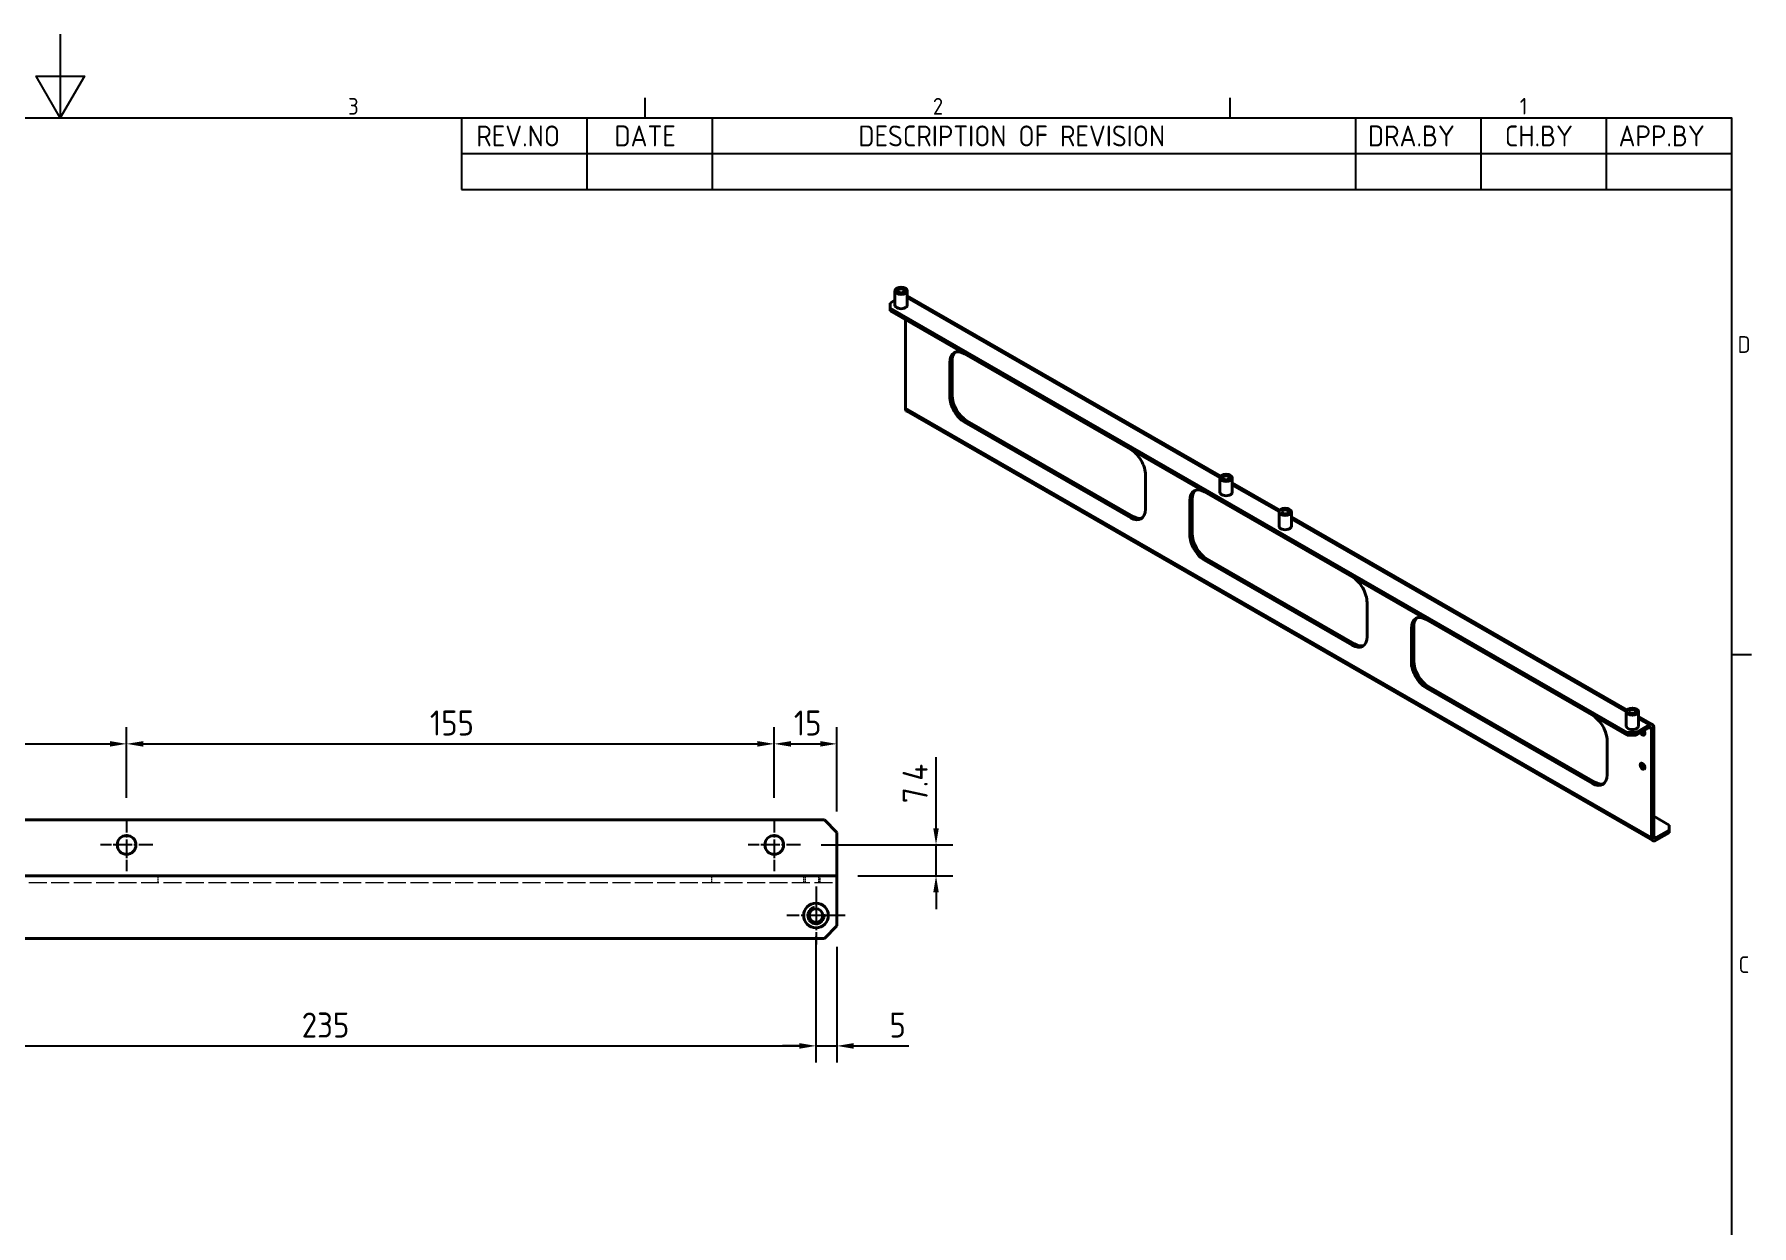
# Model space of a CAD drawing. Header units: millimetres. Extents: x 0 to 840, y 0 to 594.
# Drawn here: x 413.8 to 824.8, y 308.7 to 594 of the extents above; entities that cross this region are included whole.
import ezdxf

# ---------------------------------------------------------------- set-up
doc = ezdxf.new("R2010")
doc.units = ezdxf.units.MM
doc.header["$LTSCALE"] = 2
doc.linetypes.add('CHAIN', pattern=[0.3543, 0.2362, -0.0295, 0.0591, -0.0295])
doc.linetypes.add('DASHED', pattern=[0.2067, 0.1654, -0.0413])
doc.layers.get('0').update_dxf_attribs({"color": 3, "lineweight": 25})
for name, color, linetype, lineweight in [('가려진 것(ISO)', 2, 'DASHED', 18), ('가시적인 것(ISO)', 3, 'Continuous', 40), ('가시적인 좁은 것(ISO)', 3, 'Continuous', 35), ('경계(ISO)', 7, 'Continuous', 25), ('기호(ISO)', 5, 'Continuous', 25), ('중심 표식(ISO)', 1, 'Continuous', 25), ('치수(ISO)', 2, 'Continuous', 25)]:
    doc.layers.add(name, color=color, linetype=linetype, lineweight=lineweight)
doc.styles.add('ISO Proportiona M2B', font='isocp.shx')
doc.styles.add('문자 텍스트_PSTEK_POSCO', font='isocp.shx')
doc.styles.add('치수 텍스트_PSTEK_POSCO', font='isocp.shx')
doc.dimstyles.new('치수_PSTEK_POSCO', dxfattribs={"dimscale": 2, "dimtxt": 3, "dimasz": 2, "dimexe": 2, "dimexo": 2.5, "dimgap": 1, "dimtad": 1, "dimrnd": 1e-08, "dimdsep": 46, "dimtxsty": '치수 텍스트_PSTEK_POSCO', "dimcen": 0.09, "dimdle": 10, "dimclrd": 7, "dimclre": 7, "dimclrt": 2, "dimadec": 1, "dimazin": 2, "dimtfac": 1, "dimtmove": 0, "dimatfit": 3, "dimfxl": 0, "dimtolj": 1, "dimlwd": -1, "dimlwe": -1, "dimarcsym": 0})

# ---------------------------------------------------------------- blocks, each defined once
blk = doc.blocks.new('경계 Default Border')
at = {"layer": '경계(ISO)'}
for p, q in [((280, 287), (280, 289.4)), ((350, 287), (350, 289.4)), ((410, 222.75), (412.4, 222.75))]:
    blk.add_line(p, q, dxfattribs=at)
at = {"layer": '경계(ISO)', "flags": 128}
for points in [[(210, 297), (210, 287), (207.11, 292), (212.89, 292), (210, 287)], [(10, 10), (10, 287), (410, 287), (410, 10), (10, 10)]]:
    blk.add_lwpolyline(points, dxfattribs=at)
at = {"layer": '경계(ISO)', "color": 2, "char_height": 2, "attachment_point": 7, "style": '문자 텍스트_PSTEK_POSCO'}
for s, insert in [('3', (244.45, 287.38)), ('2', (314.42, 287.38)), ('1', (384.66, 287.4)), ('D', (410.72, 258.86)), ('C', (410.83, 184.61))]:
    blk.add_mtext(s, dxfattribs=dict(at, insert=insert))
blk = doc.blocks.new('*D38')
at = {"layer": 'Defpoints', "color": 0, "transparency": 16777216}
for p in [(600.87, 383), (365.87, 376.05), (600.87, 351.76)]:
    blk.add_point(p, dxfattribs=at)
at = {"layer": '치수(ISO)', "color": 7, "transparency": 16777216}
for p, q in [((600.87, 378), (600.87, 347.76)), ((365.87, 371.05), (365.87, 347.76)), ((369.87, 351.76), (596.87, 351.76))]:
    blk.add_line(p, q, dxfattribs=at)
for points in [[(369.87, 352.43), (369.87, 351.09), (365.87, 351.76)], [(596.87, 352.43), (596.87, 351.09), (600.87, 351.76)]]:
    blk.add_solid(points, dxfattribs=at)
at = {"layer": '치수(ISO)', "color": 2, "transparency": 16777216, "insert": (477.79, 356.76), "char_height": 6, "attachment_point": 4, "style": '치수 텍스트_PSTEK_POSCO'}
blk.add_mtext('\\A1;235', dxfattribs=at)
blk = doc.blocks.new('*D39')
at = {"layer": 'Defpoints', "color": 0, "transparency": 16777216}
for p in [(600.87, 383), (605.87, 380.5), (605.87, 351.76)]:
    blk.add_point(p, dxfattribs=at)
at = {"layer": '치수(ISO)', "color": 7, "transparency": 16777216}
for p, q in [((600.87, 378), (600.87, 347.76)), ((605.87, 375.5), (605.87, 347.76)), ((596.87, 351.76), (592.87, 351.76)), ((600.87, 351.76), (605.87, 351.76)), ((609.87, 351.76), (623.08, 351.76))]:
    blk.add_line(p, q, dxfattribs=at)
for points in [[(596.87, 352.43), (596.87, 351.09), (600.87, 351.76)], [(609.87, 352.43), (609.87, 351.09), (605.87, 351.76)]]:
    blk.add_solid(points, dxfattribs=at)
at = {"layer": '치수(ISO)', "color": 2, "transparency": 16777216, "insert": (618.44, 356.76), "char_height": 6, "attachment_point": 4, "style": '치수 텍스트_PSTEK_POSCO'}
blk.add_mtext('\\A1;5', dxfattribs=at)
blk = doc.blocks.new('*D42')
at = {"layer": 'Defpoints', "color": 0, "transparency": 16777216}
for p in [(435.87, 424.09), (270.87, 406.15), (435.87, 406.15)]:
    blk.add_point(p, dxfattribs=at)
at = {"layer": '치수(ISO)', "color": 7, "transparency": 16777216}
for p, q in [((270.87, 411.15), (270.87, 428.09)), ((435.87, 411.15), (435.87, 428.09)), ((274.87, 424.09), (431.87, 424.09))]:
    blk.add_line(p, q, dxfattribs=at)
for points in [[(274.87, 424.75), (274.87, 423.42), (270.87, 424.09)], [(431.87, 424.75), (431.87, 423.42), (435.87, 424.09)]]:
    blk.add_solid(points, dxfattribs=at)
at = {"layer": '치수(ISO)', "color": 2, "transparency": 16777216, "insert": (348.47, 429.09), "char_height": 6, "attachment_point": 4, "style": '치수 텍스트_PSTEK_POSCO'}
blk.add_mtext('\\A1;165', dxfattribs=at)
blk = doc.blocks.new('*D43')
at = {"layer": 'Defpoints', "color": 0, "transparency": 16777216}
for p in [(590.87, 424.09), (435.87, 406.15), (590.87, 406.15)]:
    blk.add_point(p, dxfattribs=at)
at = {"layer": '치수(ISO)', "color": 7, "transparency": 16777216}
for p, q in [((435.87, 411.15), (435.87, 428.09)), ((590.87, 411.15), (590.87, 428.09)), ((439.87, 424.09), (586.87, 424.09))]:
    blk.add_line(p, q, dxfattribs=at)
for points in [[(439.87, 424.75), (439.87, 423.42), (435.87, 424.09)], [(586.87, 424.75), (586.87, 423.42), (590.87, 424.09)]]:
    blk.add_solid(points, dxfattribs=at)
at = {"layer": '치수(ISO)', "color": 2, "transparency": 16777216, "insert": (508.47, 429.09), "char_height": 6, "attachment_point": 4, "style": '치수 텍스트_PSTEK_POSCO'}
blk.add_mtext('\\A1;155', dxfattribs=at)
blk = doc.blocks.new('*D44')
at = {"layer": 'Defpoints', "color": 0, "transparency": 16777216}
for p in [(605.87, 424.09), (590.87, 406.15), (605.87, 402.9)]:
    blk.add_point(p, dxfattribs=at)
at = {"layer": '치수(ISO)', "color": 7, "transparency": 16777216}
for p, q in [((590.87, 411.15), (590.87, 428.09)), ((605.87, 407.9), (605.87, 428.09)), ((594.87, 424.09), (601.87, 424.09))]:
    blk.add_line(p, q, dxfattribs=at)
for points in [[(594.87, 424.75), (594.87, 423.42), (590.87, 424.09)], [(601.87, 424.75), (601.87, 423.42), (605.87, 424.09)]]:
    blk.add_solid(points, dxfattribs=at)
at = {"layer": '치수(ISO)', "color": 2, "transparency": 16777216, "insert": (595.57, 429.09), "char_height": 6, "attachment_point": 4, "style": '치수 텍스트_PSTEK_POSCO'}
blk.add_mtext('\\A1;15', dxfattribs=at)
blk = doc.blocks.new('*D46')
at = {"layer": 'Defpoints', "color": 0, "transparency": 16777216}
for p in [(597.12, 399.9), (629.6, 399.9), (605.87, 392.5)]:
    blk.add_point(p, dxfattribs=at)
at = {"layer": '치수(ISO)', "color": 7, "transparency": 16777216}
for p, q in [((629.6, 403.9), (629.6, 420.9)), ((602.12, 399.9), (633.6, 399.9)), ((629.6, 392.5), (629.6, 399.9)), ((610.87, 392.5), (633.6, 392.5)), ((629.6, 388.5), (629.6, 384.5))]:
    blk.add_line(p, q, dxfattribs=at)
for points in [[(628.93, 403.9), (630.26, 403.9), (629.6, 399.9)], [(628.93, 388.5), (630.26, 388.5), (629.6, 392.5)]]:
    blk.add_solid(points, dxfattribs=at)
at = {"layer": '치수(ISO)', "color": 2, "transparency": 16777216, "insert": (624.6, 409.9), "char_height": 6, "attachment_point": 4, "rotation": 90, "style": '치수 텍스트_PSTEK_POSCO'}
blk.add_mtext('\\A1;7.4', dxfattribs=at)

msp = doc.modelspace()

# ---------------------------------------------------------------- linework, layer by layer
at = {"layer": '가려진 것(ISO)', "ltscale": 12.995502}
msp.add_line((100.872, 390.895), (605.872, 390.895), dxfattribs=at)
at = {"layer": '가려진 것(ISO)', "ltscale": 1.523657}
for p, q in [((443.372, 392.495), (443.372, 390.895)), ((575.872, 392.495), (575.872, 390.895)), ((597.872, 392.495), (597.872, 390.895)), ((598.251, 392.495), (598.251, 390.895)), ((601.493, 392.495), (601.493, 390.895)), ((601.872, 390.895), (601.872, 392.495))]:
    msp.add_line(p, q, dxfattribs=at)
at = {"layer": '가시적인 것(ISO)'}
for p, q in [((619.768, 530.333), (618.591, 529.655)), ((619.768, 532.58), (619.768, 529.146)), ((622.718, 532.58), (622.718, 529.146)), ((622.718, 531.4), (697.735, 488.201)), ((618.591, 529.655), (618.591, 528.433)), ((618.591, 528.433), (618.591, 527.779)), ((618.591, 528.433), (795.014, 426.838)), ((618.591, 527.779), (795.014, 426.184)), ((622.268, 504.466), (622.268, 525.662)), ((632.875, 515.445), (632.875, 507.27)), ((633.44, 507.595), (633.44, 515.771)), ((676.185, 494.592), (636.41, 517.497)), ((622.601, 503.731), (801.146, 400.914)), ((676.751, 478.567), (636.976, 501.472)), ((636.41, 501.146), (676.185, 478.241)), ((679.721, 480.293), (679.721, 488.468)), ((697.55, 487.788), (697.55, 484.354)), ((700.5, 487.788), (700.5, 484.354)), ((700.5, 486.609), (711.877, 480.057)), ((690.327, 482.36), (690.327, 474.185)), ((690.893, 474.511), (690.893, 482.686)), ((729.218, 464.052), (693.863, 484.412)), ((711.692, 479.644), (711.692, 476.211)), ((714.642, 479.644), (714.642, 476.211)), ((714.642, 478.465), (794.962, 432.211)), ((693.863, 468.061), (729.218, 447.701)), ((729.784, 448.027), (694.428, 468.387)), ((732.754, 449.753), (732.754, 457.929)), ((743.926, 443.971), (743.926, 452.147)), ((786.671, 430.968), (746.896, 453.873)), ((743.36, 451.821), (743.36, 443.645)), ((746.896, 437.522), (786.671, 414.617)), ((787.236, 414.943), (747.461, 437.847)), ((794.777, 431.799), (794.777, 428.365)), ((797.727, 431.799), (797.727, 428.365)), ((797.136, 426.838), (800.247, 428.63)), ((797.136, 426.184), (800.247, 427.976)), ((797.727, 430.619), (801.045, 428.708)), ((800.813, 427.647), (800.813, 401.649)), ((801.378, 427.973), (801.378, 401.975)), ((790.206, 416.669), (790.206, 424.844)), ((795.014, 426.838), (797.136, 426.838)), ((795.014, 426.184), (795.014, 426.838)), ((797.136, 426.184), (795.014, 426.184)), ((797.136, 426.838), (797.136, 426.184)), ((103.872, 405.895), (602.872, 405.895)), ((605.872, 402.895), (602.872, 405.895)), ((605.872, 402.895), (605.872, 394.095)), ((801.378, 406.778), (805.055, 404.66)), ((805.055, 403.439), (801.944, 401.647)), ((805.055, 402.785), (801.944, 400.993)), ((805.055, 403.439), (805.055, 404.66)), ((805.055, 402.785), (805.055, 403.439)), ((605.872, 392.495), (100.872, 392.495)), ((605.872, 394.095), (605.872, 392.495)), ((605.872, 392.495), (605.872, 389.295)), ((605.872, 380.495), (605.872, 389.295)), ((602.872, 377.495), (605.872, 380.495)), ((103.872, 377.495), (602.872, 377.495))]:
    msp.add_line(p, q, dxfattribs=at)
for centre, radius in [((435.872, 399.895), 2.25), ((590.872, 399.895), 2.25), ((600.872, 382.995), 2.95), ((600.872, 382.995), 1.621)]:
    msp.add_circle(centre, radius, dxfattribs=at)
for centre, major_axis, ratio in [((621.243, 532.58), (-1.475, 0), 0.5758617), ((621.243, 532.58), (-0.811, 0), 0.5758617), ((699.025, 487.788), (-1.475, 0), 0.5758617), ((699.025, 487.788), (-0.811, 0), 0.5758617), ((713.167, 479.644), (-1.475, 0), 0.5758617), ((713.167, 479.644), (-0.811, 0), 0.5758617), ((796.252, 431.799), (-1.475, 0), 0.5758617), ((796.252, 431.799), (-0.811, 0), 0.5758617), ((798.691, 418.731), (0.404, -0.702), 0.5780931)]:
    msp.add_ellipse(centre, major_axis=major_axis, ratio=ratio, dxfattribs=at)
for centre, major_axis, ratio, start_param, end_param in [((621.243, 529.146), (-1.475, 0), 0.5758617, 0, 3.1415927), ((636.41, 513.409), (-2.495, 4.333), 0.5780931, 5.4997209, 7.0705172), ((636.976, 513.735), (-2.495, 4.333), 0.5780931, 0.1131603, 0.7873319), ((636.41, 505.234), (2.495, -4.333), 0.5780931, 3.9289245, 5.4997209), ((636.976, 505.559), (-2.495, 4.333), 0.5780931, 0.7873319, 2.3581282), ((623.4, 505.118), (-0.798, -1.387), 0.5780931, 5.4958534, 6.2831853), ((676.185, 490.504), (-2.495, 4.333), 0.5780931, 3.9289245, 5.4997209), ((693.863, 480.324), (-2.495, 4.333), 0.5780931, 5.4997209, 7.0705172), ((694.428, 480.65), (-2.495, 4.333), 0.5780931, 0.1131603, 0.7873319), ((699.025, 484.354), (-1.475, 0), 0.5758617, 0, 3.1415927), ((676.185, 482.329), (2.495, -4.333), 0.5780931, 5.4997209, 7.0705172), ((676.751, 482.655), (2.495, -4.333), 0.5780931, 5.4997209, 6.170025), ((693.863, 472.149), (2.495, -4.333), 0.5780931, 3.9289245, 5.4997209), ((694.428, 472.475), (-2.495, 4.333), 0.5780931, 0.7873319, 2.3581282), ((713.167, 476.211), (-1.475, 0), 0.5758617, 0, 3.1415927), ((729.218, 459.965), (-2.495, 4.333), 0.5780931, 3.9289245, 5.4997209), ((746.896, 449.785), (-2.495, 4.333), 0.5780931, 5.4997209, 7.0705172), ((747.461, 450.111), (-2.495, 4.333), 0.5780931, 0.1131603, 0.7873319), ((729.218, 451.789), (2.495, -4.333), 0.5780931, 5.4997209, 7.0705172), ((729.784, 452.115), (2.495, -4.333), 0.5780931, 5.4997209, 6.170025), ((747.461, 441.935), (-2.495, 4.333), 0.5780931, 0.7873319, 2.3581282), ((746.896, 441.609), (2.495, -4.333), 0.5780931, 3.9289245, 5.4997209), ((786.671, 426.88), (-2.495, 4.333), 0.5780931, 3.9289245, 5.4997209), ((796.252, 428.365), (-1.475, 0), 0.5758617, 0, 3.1415927), ((800.247, 427.322), (0.798, 1.387), 0.5780931, 5.4958534, 7.0666498), ((800.247, 427.322), (0.399, 0.693), 0.5780931, 5.4958534, 7.0666498), ((798.691, 426.907), (0.404, -0.702), 0.5780931, 4.5263723, 8.0399984), ((799.257, 427.233), (-0.404, 0.702), 0.5780931, 1.3847796, 2.3709443), ((799.257, 419.057), (-0.404, 0.702), 0.5780931, 0.7706483, 2.3709443), ((786.671, 418.705), (2.495, -4.333), 0.5780931, 5.4997209, 7.0705172), ((787.236, 419.03), (2.495, -4.333), 0.5780931, 5.4997209, 6.170025), ((801.944, 402.301), (-0.798, -1.387), 0.5780931, 5.4958534, 7.0666498), ((801.944, 402.301), (-0.399, -0.693), 0.5780931, 5.4958534, 7.0666498)]:
    msp.add_ellipse(centre, major_axis=major_axis, ratio=ratio, start_param=start_param, end_param=end_param, dxfattribs=at)
at = {"layer": '가시적인 좁은 것(ISO)'}
for p, q in [((622.718, 530.862), (697.55, 487.769)), ((633.44, 515.771), (632.875, 515.445)), ((633.44, 507.595), (632.875, 507.27)), ((800.813, 401.649), (622.268, 504.466)), ((636.976, 501.472), (636.41, 501.146)), ((700.5, 486.07), (711.692, 479.625)), ((690.893, 482.686), (690.327, 482.36)), ((676.751, 478.567), (676.185, 478.241)), ((714.642, 477.926), (794.777, 431.78)), ((690.893, 474.511), (690.327, 474.185)), ((694.428, 468.387), (693.863, 468.061)), ((743.926, 452.147), (743.36, 451.821)), ((729.784, 448.027), (729.218, 447.701)), ((743.926, 443.971), (743.36, 443.645)), ((747.461, 437.847), (746.896, 437.522)), ((797.727, 430.081), (800.247, 428.63)), ((800.245, 427.974), (800.813, 427.647)), ((800.247, 428.63), (800.247, 427.976)), ((800.813, 427.647), (801.378, 427.973)), ((787.236, 414.943), (786.671, 414.617)), ((801.378, 401.975), (800.813, 401.649)), ((801.944, 401.647), (801.378, 401.973)), ((801.944, 400.993), (801.944, 401.647))]:
    msp.add_line(p, q, dxfattribs=at)
msp.add_arc((600.872, 382.995), 2, 100, 10, dxfattribs=at)
at = {"layer": '기호(ISO)'}
for p, q in [((516, 574), (820, 574)), ((516, 574), (516, 565.44)), ((546, 574), (546, 565.44)), ((576, 574), (576, 565.44)), ((730, 574), (730, 565.44)), ((760, 574), (760, 565.44)), ((790, 574), (790, 565.44)), ((820, 574), (820, 565.44)), ((516, 565.44), (820, 565.44)), ((516, 565.44), (516, 556.88)), ((546, 565.44), (546, 556.88)), ((576, 565.44), (576, 556.88)), ((730, 565.44), (730, 556.88)), ((760, 565.44), (760, 556.88)), ((790, 565.44), (790, 556.88)), ((820, 565.44), (820, 556.88)), ((516, 556.88), (820, 556.88))]:
    msp.add_line(p, q, dxfattribs=at)
at = {"layer": '중심 표식(ISO)', "linetype": 'CHAIN', "ltscale": 6.944946}
for p, q in [((435.872, 406.145), (435.872, 393.645)), ((590.872, 406.145), (590.872, 393.645)), ((442.122, 399.895), (429.622, 399.895)), ((597.122, 399.895), (584.622, 399.895))]:
    msp.add_line(p, q, dxfattribs=at)
at = {"layer": '중심 표식(ISO)', "linetype": 'CHAIN', "ltscale": 7.722792}
for p, q in [((600.872, 389.945), (600.872, 376.045)), ((607.822, 382.995), (593.922, 382.995))]:
    msp.add_line(p, q, dxfattribs=at)

# ---------------------------------------------------------------- block references
at = {"xscale": 2, "yscale": 2, "zscale": 2}
msp.add_blockref('경계 Default Border', (0, 0), dxfattribs=at)

# ---------------------------------------------------------------- texts
at = {"layer": '기호(ISO)', "color": 2, "char_height": 5, "attachment_point": 7, "style": 'ISO Proportiona M2B'}
for s, insert in [('REV.NO', (519.574, 567.166)), ('DATE', (552.628, 567.166)), ('DESCRIPTION OF REVISION', (611.014, 567.166)), ('DRA.BY', (732.951, 567.166)), ('CH.BY', (765.729, 567.166)), ('APP.BY', (792.955, 567.166))]:
    msp.add_mtext(s, dxfattribs=dict(at, insert=insert))

# ---------------------------------------------------------------- dimensions: what is measured, and where the dimension line sits
at = {"layer": '치수(ISO)', "color": 7}
for base, p1, p2, angle, override, picture, middle in [((435.872, 424.088), (270.872, 406.145), (435.872, 406.145), 180, {"dimdec": 2, "dimtp": 0, "dimtm": 0, "dimtdec": 2, "dimtofl": 0, "dimatfit": 1}, '*D42', (353.392, 424.088)), ((590.872, 424.088), (435.872, 406.145), (590.872, 406.145), 180, {"dimdec": 2, "dimtp": 0, "dimtm": 0, "dimtdec": 2, "dimtofl": 0, "dimatfit": 1}, '*D43', (513.392, 424.088)), ((605.872, 424.088), (590.872, 406.145), (605.872, 402.895), 180, {"dimdec": 2, "dimtp": 0, "dimtm": 0, "dimtdec": 2, "dimtofl": 0, "dimatfit": 1}, '*D44', (598.392, 424.088)), ((629.595, 399.895), (605.872, 392.495), (597.122, 399.895), 90, {"dimdec": 2, "dimtp": 0, "dimtm": 0, "dimtdec": 2, "dimtofl": 1, "dimatfit": 1}, '*D46', (629.595, 414.395)), ((600.872, 351.761), (365.872, 376.045), (600.872, 382.995), 180, {"dimdec": 2, "dimtp": 0, "dimtm": 0, "dimtdec": 2, "dimtofl": 0, "dimatfit": 1}, '*D38', (483.392, 351.761)), ((605.872, 351.761), (600.872, 382.995), (605.872, 380.495), 180, {"dimdec": 2, "dimtp": 0, "dimtm": 0, "dimtdec": 2, "dimtofl": 1, "dimatfit": 1}, '*D39', (619.759, 351.761))]:
    dim = msp.add_linear_dim(base=base, p1=p1, p2=p2, angle=angle, dimstyle='치수_PSTEK_POSCO', override=override, dxfattribs=at)
    dim.commit()
    dim.dimension.update_dxf_attribs({"geometry": picture, "text_midpoint": middle, "dimtype": 160})

doc.saveas('drawing.dxf')
